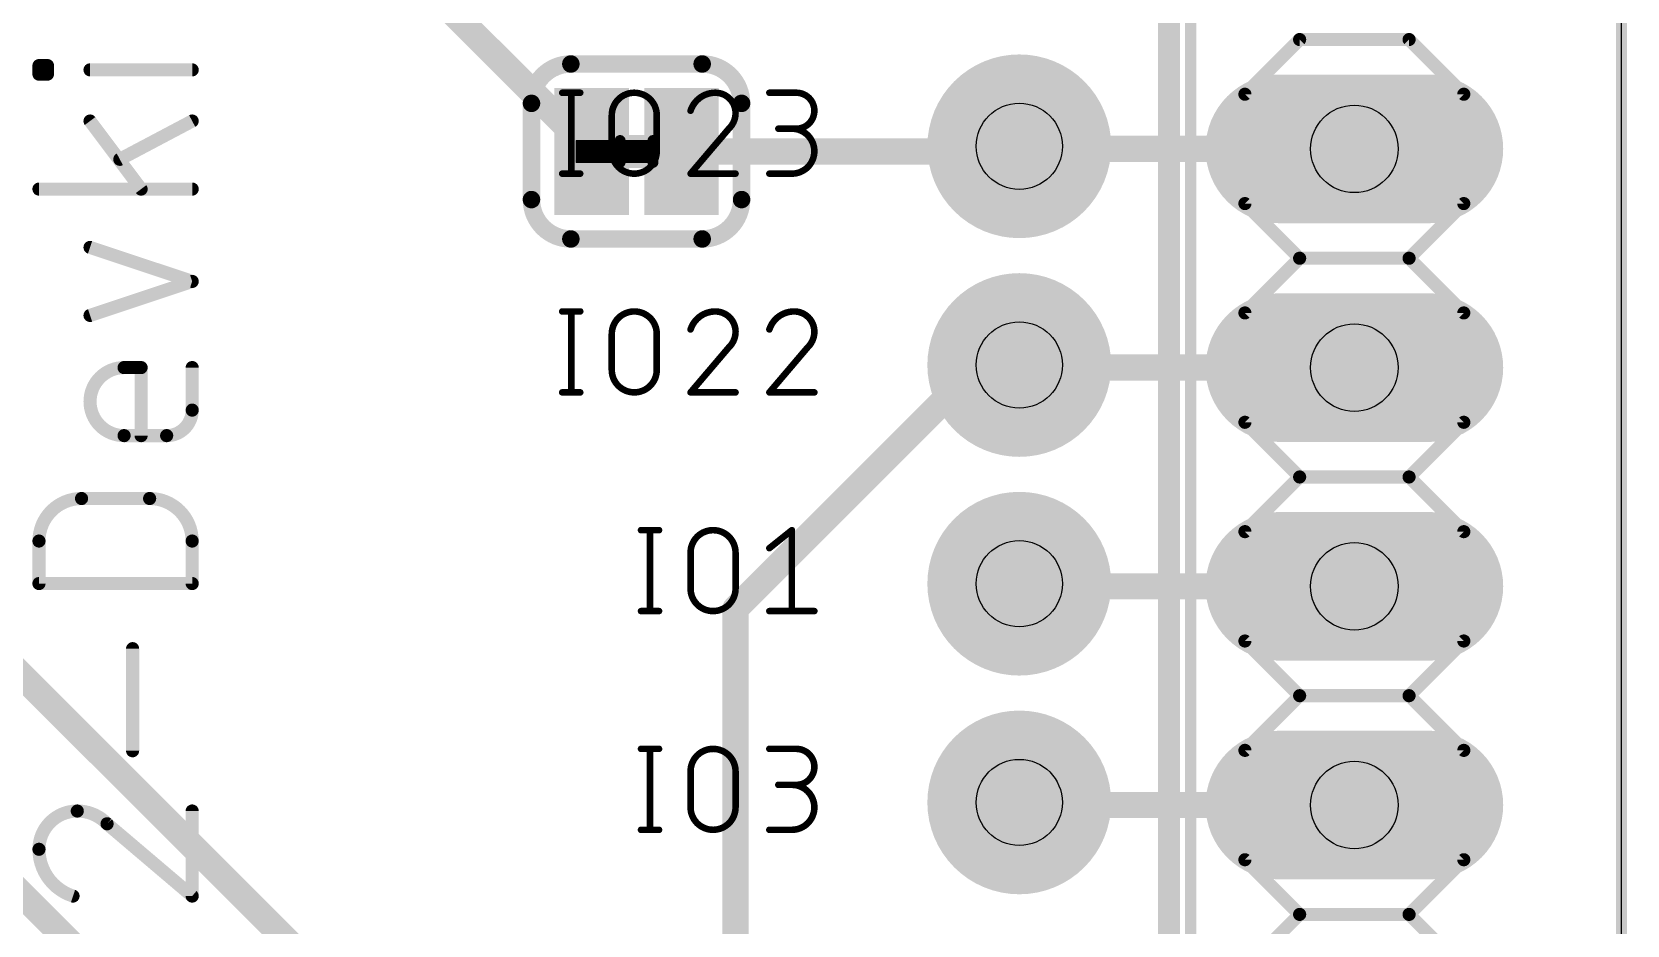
# Model space of a CAD drawing. Extents: x -13 to 157, y -166 to 8.
# Drawn here: x 113.55 to 132.06, y -23.43 to -13.06 of the extents above; entities that cross this region are included whole.
import ezdxf

# ---------------------------------------------------------------- set-up
doc = ezdxf.new("R2010")
doc.units = 0
for name, color, linetype in [('1', 12, 'CONTINUOUS'), ('16', 132, 'CONTINUOUS'), ('17', 110, 'CONTINUOUS'), ('20', 31, 'CONTINUOUS'), ('21', 253, 'CONTINUOUS'), ('22', 253, 'CONTINUOUS'), ('24', 53, 'CONTINUOUS'), ('29', 253, 'CONTINUOUS'), ('30', 253, 'CONTINUOUS'), ('44', 253, 'CONTINUOUS'), ('51', 253, 'CONTINUOUS')]:
    doc.layers.add(name, color=color, linetype=linetype)

# ---------------------------------------------------------------- blocks, each defined once
blk = doc.blocks.new('RECT')
blk.add_solid([(-0.5, -0.5), (0.5, -0.5), (-0.5, 0.5), (0.5, 0.5)])
blk = doc.blocks.new('LONGP100')
at = {"const_width": 1}
blk.add_lwpolyline([(-0.5, 0), (0.5, 0)], dxfattribs=at)
at = {"const_width": 0.5}
for points in [[(-0.5, 0.25, 1), (-0.5, -0.25)], [(0.5, -0.25, 1), (0.5, 0.25)]]:
    blk.add_lwpolyline(points, format="xyb", dxfattribs=at)
blk = doc.blocks.new('ROUNDP')
at = {"const_width": 0.5}
blk.add_lwpolyline([(0, -0.25, 1), (0, 0.25, 1), (0, -0.25)], format="xyb", dxfattribs=at)

msp = doc.modelspace()

# ---------------------------------------------------------------- linework, layer by layer
at = {"layer": '1', "const_width": 0.3048}
for points in [[(125.0222, -14.42), (125.0118, -14.3896)], [(128.9, -14.42), (125.0222, -14.42)], [(125.3456, -16.1326), (121.718, -19.7602)], [(125.0118, -16.9296), (125.3456, -16.1326)], [(125.0311, -16.96), (125.0118, -16.9296)], [(128.9, -16.96), (125.0311, -16.96)], [(125.0311, -19.5), (125.0118, -19.4696)], [(128.9, -19.5), (125.0311, -19.5)], [(121.718, -19.7602), (121.718, -61.182)], [(125.0311, -22.04), (125.0118, -22.0096)], [(128.9, -22.04), (125.0311, -22.04)]]:
    msp.add_lwpolyline(points, dxfattribs=at)
at = {"layer": '1', "const_width": 0.1524}
for points in [[(125.0839, -14.365, 1), (124.9397, -14.4143)], [(125.0222, -14.3438, 1), (125.0222, -14.4962)], [(124.9501, -14.4446, 1), (125.0943, -14.3954)], [(128.9, -14.4962, 1), (128.9, -14.3438)], [(125.4159, -16.1621, 1), (125.2753, -16.1032)], [(125.3995, -16.1865, 1), (125.2917, -16.0788)], [(125.0761, -16.8888, 1), (124.9475, -16.9705)], [(124.9415, -16.9002, 1), (125.0821, -16.9591)], [(125.0311, -16.8838, 1), (125.0311, -17.0362)], [(124.9667, -17.0008, 1), (125.0954, -16.9192)], [(128.9, -17.0362, 1), (128.9, -16.8838)], [(125.0761, -19.4288, 1), (124.9475, -19.5105)], [(125.0311, -19.4238, 1), (125.0311, -19.5762)], [(124.9667, -19.5408, 1), (125.0954, -19.4592)], [(128.9, -19.5762, 1), (128.9, -19.4238)], [(121.7942, -19.7602, 1), (121.6418, -19.7602)], [(121.6641, -19.7063, 1), (121.7719, -19.8141)], [(125.0761, -21.9688, 1), (124.9475, -22.0505)], [(125.0311, -21.9638, 1), (125.0311, -22.1162)], [(124.9667, -22.0808, 1), (125.0954, -21.9992)], [(128.9, -22.1162, 1), (128.9, -21.9638)]]:
    msp.add_lwpolyline(points, format="xyb", dxfattribs=at)
at = {"layer": '16'}
for points, const_width in [([(120.0493, -14.4498), (115.8081, -10.2086)], 0.3048), ([(120.0493, -27.1498), (103.7177, -10.8182)], 0.3048), ([(120.0493, -29.6898), (101.7873, -11.4278)], 0.3048), ([(125.0314, -14.4498), (125.0118, -14.3896)], 0.3048), ([(120.7542, -14.3228), (119.8715, -14.3228)], 0.0127), ([(119.8715, -14.3228), (119.8715, -14.5768)], 0.0127), ([(119.8715, -14.3256), (120.7542, -14.3256)], 0.0127), ([(119.8715, -14.3383), (120.7542, -14.3383)], 0.0127), ([(119.8715, -14.351), (120.7542, -14.351)], 0.0127), ([(119.8715, -14.3637), (120.7542, -14.3637)], 0.0127), ([(119.8715, -14.3764), (120.7542, -14.3764)], 0.0127), ([(119.8715, -14.3891), (120.7542, -14.3891)], 0.0127), ([(119.8715, -14.4018), (120.7542, -14.4018)], 0.0127), ([(119.8715, -14.4145), (120.7542, -14.4145)], 0.0127), ([(119.8715, -14.4272), (120.7542, -14.4272)], 0.0127), ([(119.8715, -14.4399), (120.7542, -14.4399)], 0.0127), ([(120.7542, -14.5768), (120.7542, -14.3228)], 0.0127), ([(121.0907, -14.4498), (125.0314, -14.4498)], 0.3048), ([(119.8715, -14.4526), (120.7542, -14.4526)], 0.0127), ([(119.8715, -14.4653), (120.7542, -14.4653)], 0.0127), ([(119.8715, -14.478), (120.7542, -14.478)], 0.0127), ([(119.8715, -14.4907), (120.7542, -14.4907)], 0.0127), ([(119.8715, -14.5034), (120.7542, -14.5034)], 0.0127), ([(119.8715, -14.5161), (120.7542, -14.5161)], 0.0127), ([(119.8715, -14.5288), (120.7542, -14.5288)], 0.0127), ([(119.8715, -14.5415), (120.7542, -14.5415)], 0.0127), ([(119.8715, -14.5542), (120.7542, -14.5542)], 0.0127), ([(119.8715, -14.5669), (120.7542, -14.5669)], 0.0127), ([(119.8715, -14.5768), (120.7542, -14.5768)], 0.0127)]:
    msp.add_lwpolyline(points, dxfattribs=dict(at, const_width=const_width))
for points, const_width in [([(125.0842, -14.366, 1), (124.9394, -14.4133)], 0.1524), ([(119.8715, -14.3196, 1), (119.8715, -14.326)], 0.0064), ([(119.8747, -14.3228, 1), (119.8683, -14.3228)], 0.0064), ([(119.8715, -14.3224, 1), (119.8715, -14.3288)], 0.0064), ([(119.8715, -14.3351, 1), (119.8715, -14.3415)], 0.0064), ([(119.8715, -14.3478, 1), (119.8715, -14.3542)], 0.0064), ([(119.8715, -14.3605, 1), (119.8715, -14.3669)], 0.0064), ([(119.8715, -14.3732, 1), (119.8715, -14.3796)], 0.0064), ([(119.8715, -14.3859, 1), (119.8715, -14.3923)], 0.0064), ([(119.8715, -14.3986, 1), (119.8715, -14.405)], 0.0064), ([(119.8715, -14.4113, 1), (119.8715, -14.4177)], 0.0064), ([(119.8715, -14.424, 1), (119.8715, -14.4304)], 0.0064), ([(119.8715, -14.4367, 1), (119.8715, -14.4431)], 0.0064), ([(119.9954, -14.5037, 1), (120.1032, -14.3959)], 0.1524), ([(120.7573, -14.3228, 1), (120.751, -14.3228)], 0.0064), ([(120.7542, -14.326, 1), (120.7542, -14.3196)], 0.0064), ([(120.7542, -14.3288, 1), (120.7542, -14.3224)], 0.0064), ([(120.7542, -14.3415, 1), (120.7542, -14.3351)], 0.0064), ([(120.7542, -14.3542, 1), (120.7542, -14.3478)], 0.0064), ([(120.7542, -14.3669, 1), (120.7542, -14.3605)], 0.0064), ([(120.7542, -14.3796, 1), (120.7542, -14.3732)], 0.0064), ([(120.7542, -14.3923, 1), (120.7542, -14.3859)], 0.0064), ([(120.7542, -14.405, 1), (120.7542, -14.3986)], 0.0064), ([(120.7542, -14.4177, 1), (120.7542, -14.4113)], 0.0064), ([(120.7542, -14.4304, 1), (120.7542, -14.424)], 0.0064), ([(120.7542, -14.4431, 1), (120.7542, -14.4367)], 0.0064), ([(121.0907, -14.3736, 1), (121.0907, -14.526)], 0.1524), ([(124.959, -14.4734, 1), (125.1039, -14.4262)], 0.1524), ([(125.0314, -14.526, 1), (125.0314, -14.3736)], 0.1524), ([(119.8715, -14.4494, 1), (119.8715, -14.4558)], 0.0064), ([(119.8715, -14.4621, 1), (119.8715, -14.4685)], 0.0064), ([(119.8715, -14.4748, 1), (119.8715, -14.4812)], 0.0064), ([(119.8715, -14.4875, 1), (119.8715, -14.4939)], 0.0064), ([(119.8715, -14.5002, 1), (119.8715, -14.5066)], 0.0064), ([(119.8715, -14.5129, 1), (119.8715, -14.5193)], 0.0064), ([(119.8715, -14.5256, 1), (119.8715, -14.532)], 0.0064), ([(119.8715, -14.5383, 1), (119.8715, -14.5447)], 0.0064), ([(119.8715, -14.551, 1), (119.8715, -14.5574)], 0.0064), ([(119.8715, -14.5637, 1), (119.8715, -14.5701)], 0.0064), ([(119.8715, -14.5736, 1), (119.8715, -14.58)], 0.0064), ([(119.8683, -14.5768, 1), (119.8747, -14.5768)], 0.0064), ([(120.751, -14.5768, 1), (120.7573, -14.5768)], 0.0064), ([(120.7542, -14.4558, 1), (120.7542, -14.4494)], 0.0064), ([(120.7542, -14.4685, 1), (120.7542, -14.4621)], 0.0064), ([(120.7542, -14.4812, 1), (120.7542, -14.4748)], 0.0064), ([(120.7542, -14.4939, 1), (120.7542, -14.4875)], 0.0064), ([(120.7542, -14.5066, 1), (120.7542, -14.5002)], 0.0064), ([(120.7542, -14.5193, 1), (120.7542, -14.5129)], 0.0064), ([(120.7542, -14.532, 1), (120.7542, -14.5256)], 0.0064), ([(120.7542, -14.5447, 1), (120.7542, -14.5383)], 0.0064), ([(120.7542, -14.5574, 1), (120.7542, -14.551)], 0.0064), ([(120.7542, -14.5701, 1), (120.7542, -14.5637)], 0.0064), ([(120.7542, -14.58, 1), (120.7542, -14.5736)], 0.0064)]:
    msp.add_lwpolyline(points, format="xyb", dxfattribs=dict(at, const_width=const_width))
at = {"layer": '20'}
msp.add_line((132, -132), (132, 0), dxfattribs=at)
at = {"layer": '21'}
for points, const_width in [([(126.748, -8.3438), (126.748, -60.3438)], 0.254), ([(127.63, -13.785), (128.265, -13.15)], 0.1524), ([(128.265, -13.15), (129.535, -13.15)], 0.1524), ([(129.535, -13.15), (130.17, -13.785)], 0.1524), ([(113.6358, -13.5516), (113.6358, -13.4528)], 0.1524), ([(113.6358, -13.4528), (113.7346, -13.4528)], 0.1524), ([(113.7346, -13.5516), (113.6358, -13.5516)], 0.1524), ([(113.7346, -13.4528), (113.7346, -13.5516)], 0.1524), ([(115.4138, -13.5022), (114.2285, -13.5022)], 0.1524), ([(119.7079, -13.7677), (119.9168, -13.7677)], 0.0762), ([(119.8123, -13.7677), (119.8123, -14.7075)], 0.0762), ([(122.1116, -13.7677), (122.4249, -13.7677)], 0.0762), ([(127.63, -15.055), (127.63, -13.785)], 0.1524), ([(130.17, -13.785), (130.17, -15.055)], 0.1524), ([(114.2285, -14.0963), (114.8211, -14.8866)], 0.1524), ([(115.4138, -14.0963), (114.5742, -14.5408)], 0.1524), ([(120.2828, -14.4465), (120.2828, -14.0288)], 0.0762), ([(120.8049, -14.0288), (120.8049, -14.4465)], 0.0762), ([(121.641, -14.1854), (121.1972, -14.7075)], 0.0762), ([(122.4249, -14.1854), (122.216, -14.1854)], 0.0762), ([(119.7079, -14.7075), (119.9168, -14.7075)], 0.0762), ([(121.1972, -14.7075), (121.7193, -14.7075)], 0.0762), ([(122.1116, -14.7075), (122.3726, -14.7075)], 0.0762), ([(115.4138, -14.8866), (113.6358, -14.8866)], 0.1524), ([(128.265, -15.69), (127.63, -15.055)], 0.1524), ([(130.17, -15.055), (129.535, -15.69)], 0.1524), ([(115.4138, -15.9589), (114.2285, -15.5638)], 0.1524), ([(127.63, -16.325), (128.265, -15.69)], 0.1524), ([(128.265, -15.69), (129.535, -15.69)], 0.1524), ([(129.535, -15.69), (130.17, -16.325)], 0.1524), ([(114.2285, -16.354), (115.4138, -15.9589)], 0.1524), ([(119.7079, -16.3077), (119.9168, -16.3077)], 0.0762), ([(119.8123, -16.3077), (119.8123, -17.2475)], 0.0762), ([(127.63, -17.595), (127.63, -16.325)], 0.1524), ([(130.17, -16.325), (130.17, -17.595)], 0.1524), ([(120.2828, -16.9865), (120.2828, -16.5688)], 0.0762), ([(120.8049, -16.5688), (120.8049, -16.9865)], 0.0762), ([(121.641, -16.7254), (121.1972, -17.2475)], 0.0762), ([(122.5554, -16.7254), (122.1116, -17.2475)], 0.0762), ([(114.6236, -16.9597), (114.8211, -16.9597)], 0.1524), ([(114.8211, -16.9597), (114.8211, -17.7499)], 0.1524), ([(115.4138, -16.9597), (115.4138, -17.4536)], 0.1524), ([(119.7079, -17.2475), (119.9168, -17.2475)], 0.0762), ([(121.1972, -17.2475), (121.7193, -17.2475)], 0.0762), ([(122.1116, -17.2475), (122.6337, -17.2475)], 0.0762), ([(128.265, -18.23), (127.63, -17.595)], 0.1524), ([(130.17, -17.595), (129.535, -18.23)], 0.1524), ([(115.1175, -17.7499), (114.6236, -17.7499)], 0.1524), ([(127.63, -18.865), (128.265, -18.23)], 0.1524), ([(128.265, -18.23), (129.535, -18.23)], 0.1524), ([(129.535, -18.23), (130.17, -18.865)], 0.1524), ([(114.1297, -18.4801), (114.9199, -18.4801)], 0.1524), ([(120.6223, -18.8477), (120.8312, -18.8477)], 0.0762), ([(120.7267, -18.8477), (120.7267, -19.7875)], 0.0762), ([(122.1116, -19.0566), (122.3726, -18.8477)], 0.0762), ([(122.3726, -18.8477), (122.3726, -19.7875)], 0.0762), ([(127.63, -20.135), (127.63, -18.865)], 0.1524), ([(130.17, -18.865), (130.17, -20.135)], 0.1524), ([(113.6358, -19.4679), (113.6358, -18.974)], 0.1524), ([(115.4138, -18.974), (115.4138, -19.4679)], 0.1524), ([(121.1972, -19.5265), (121.1972, -19.1088)], 0.0762), ([(121.7193, -19.1088), (121.7193, -19.5265)], 0.0762), ([(115.4138, -19.4679), (113.6358, -19.4679)], 0.1524), ([(120.6223, -19.7875), (120.8312, -19.7875)], 0.0762), ([(122.1116, -19.7875), (122.6337, -19.7875)], 0.0762), ([(114.7224, -21.4092), (114.7224, -20.2239)], 0.1524), ([(127.63, -20.135), (128.265, -20.77)], 0.1524), ([(129.535, -20.77), (130.17, -20.135)], 0.1524), ([(127.63, -21.405), (128.265, -20.77)], 0.1524), ([(128.265, -20.77), (129.535, -20.77)], 0.1524), ([(129.535, -20.77), (130.17, -21.405)], 0.1524), ([(120.6223, -21.3877), (120.8312, -21.3877)], 0.0762), ([(120.7267, -21.3877), (120.7267, -22.3275)], 0.0762), ([(122.1116, -21.3877), (122.4249, -21.3877)], 0.0762), ([(127.63, -22.675), (127.63, -21.405)], 0.1524), ([(130.17, -21.405), (130.17, -22.675)], 0.1524), ([(121.1972, -22.0665), (121.1972, -21.6488)], 0.0762), ([(121.7193, -21.6488), (121.7193, -22.0665)], 0.0762), ([(122.4249, -21.8054), (122.216, -21.8054)], 0.0762), ([(114.426, -22.2575), (115.4138, -23.0971)], 0.1524), ([(115.4138, -23.0971), (115.4138, -22.1094)], 0.1524), ([(120.6223, -22.3275), (120.8312, -22.3275)], 0.0762), ([(122.1116, -22.3275), (122.3726, -22.3275)], 0.0762), ([(128.265, -23.31), (127.63, -22.675)], 0.1524), ([(130.17, -22.675), (129.535, -23.31)], 0.1524), ([(127.63, -23.945), (128.265, -23.31)], 0.1524), ([(128.265, -23.31), (129.535, -23.31)], 0.1524), ([(129.535, -23.31), (130.17, -23.945)], 0.1524)]:
    msp.add_lwpolyline(points, dxfattribs=dict(at, const_width=const_width))
for points, const_width in [([(128.265, -13.1119, 1), (128.265, -13.1881)], 0.0762), ([(128.2919, -13.1769, 1), (128.2381, -13.1231)], 0.0762), ([(129.5619, -13.1231, 1), (129.5081, -13.1769)], 0.0762), ([(129.535, -13.1881, 1), (129.535, -13.1119)], 0.0762), ([(113.6739, -13.4528, 1), (113.5977, -13.4528)], 0.0762), ([(113.6358, -13.4147, 1), (113.6358, -13.4909)], 0.0762), ([(113.6358, -13.5135, 1), (113.6358, -13.5897)], 0.0762), ([(113.7727, -13.4528, 1), (113.6965, -13.4528)], 0.0762), ([(113.7346, -13.4909, 1), (113.7346, -13.4147)], 0.0762), ([(113.7346, -13.5897, 1), (113.7346, -13.5135)], 0.0762), ([(114.2285, -13.4641, 1), (114.2285, -13.5403)], 0.0762), ([(115.4138, -13.5403, 1), (115.4138, -13.4641)], 0.0762), ([(113.5977, -13.5516, 1), (113.6739, -13.5516)], 0.0762), ([(113.6965, -13.5516, 1), (113.7727, -13.5516)], 0.0762), ([(119.7079, -13.7487, 1), (119.7079, -13.7868)], 0.0381), ([(119.8314, -13.7677, 1), (119.7933, -13.7677)], 0.0381), ([(119.9168, -13.7868, 1), (119.9168, -13.7487)], 0.0381), ([(120.8049, -14.0288, 1), (120.2828, -14.0288)], 0.0762), ([(121.4844, -13.7677, 0.3252), (121.1972, -13.9766)], 0.0762), ([(121.7193, -14.0027, 0.4142), (121.4844, -13.7677)], 0.0762), ([(121.4844, -13.7487, 1), (121.4844, -13.7868)], 0.0381), ([(121.4844, -13.7868, 1), (121.4844, -13.7487)], 0.0381), ([(122.1116, -13.7487, 1), (122.1116, -13.7868)], 0.0381), ([(122.4249, -14.1854, 1), (122.4249, -13.7677)], 0.0762), ([(122.4249, -13.7487, 1), (122.4249, -13.7868)], 0.0381), ([(122.4249, -13.7868, 1), (122.4249, -13.7487)], 0.0381), ([(127.6681, -13.785, 1), (127.5919, -13.785)], 0.0762), ([(127.6031, -13.7581, 1), (127.6569, -13.8119)], 0.0762), ([(130.2081, -13.785, 1), (130.1319, -13.785)], 0.0762), ([(130.1431, -13.8119, 1), (130.1969, -13.7581)], 0.0762), ([(114.2589, -14.0735, 1), (114.198, -14.1192)], 0.0762), ([(115.4316, -14.13, 1), (115.396, -14.0627)], 0.0762), ([(120.3018, -14.0288, 1), (120.2637, -14.0288)], 0.0381), ([(120.2637, -14.0288, 1), (120.3018, -14.0288)], 0.0381), ([(120.824, -14.0288, 1), (120.7859, -14.0288)], 0.0381), ([(120.7859, -14.0288, 1), (120.824, -14.0288)], 0.0381), ([(121.1791, -13.9707, 1), (121.2153, -13.9825)], 0.0381), ([(121.641, -14.1854, 0.2053), (121.7193, -14.0027)], 0.0762), ([(121.7384, -14.0027, 1), (121.7003, -14.0027)], 0.0381), ([(121.7003, -14.0027, 1), (121.7384, -14.0027)], 0.0381), ([(121.6278, -14.1716, 1), (121.6541, -14.1992)], 0.0381), ([(121.6555, -14.1978, 1), (121.6265, -14.1731)], 0.0381), ([(122.216, -14.1664, 1), (122.216, -14.2045)], 0.0381), ([(122.3726, -14.7075, 1), (122.3726, -14.1854)], 0.0762), ([(122.3726, -14.1664, 1), (122.3726, -14.2045)], 0.0381), ([(122.4249, -14.1664, 1), (122.4249, -14.2045)], 0.0381), ([(122.4249, -14.2045, 1), (122.4249, -14.1664)], 0.0381), ([(120.2828, -14.4465, 1), (120.8049, -14.4465)], 0.0762), ([(120.3018, -14.4465, 1), (120.2637, -14.4465)], 0.0381), ([(120.2637, -14.4465, 1), (120.3018, -14.4465)], 0.0381), ([(120.824, -14.4465, 1), (120.7859, -14.4465)], 0.0381), ([(120.7859, -14.4465, 1), (120.824, -14.4465)], 0.0381), ([(114.5564, -14.5072, 1), (114.592, -14.5745)], 0.0762), ([(119.7079, -14.6885, 1), (119.7079, -14.7266)], 0.0381), ([(119.7933, -14.7075, 1), (119.8314, -14.7075)], 0.0381), ([(119.9168, -14.7266, 1), (119.9168, -14.6885)], 0.0381), ([(121.1972, -14.6885, 1), (121.1972, -14.7266)], 0.0381), ([(121.1827, -14.6952, 1), (121.2117, -14.7199)], 0.0381), ([(121.7193, -14.7266, 1), (121.7193, -14.6885)], 0.0381), ([(122.1116, -14.6885, 1), (122.1116, -14.7266)], 0.0381), ([(122.3726, -14.6885, 1), (122.3726, -14.7266)], 0.0381), ([(122.3726, -14.7266, 1), (122.3726, -14.6885)], 0.0381), ([(113.6358, -14.8485, 1), (113.6358, -14.9247)], 0.0762), ([(114.7907, -14.9094, 1), (114.8516, -14.8637)], 0.0762), ([(115.4138, -14.9247, 1), (115.4138, -14.8485)], 0.0762), ([(127.6569, -15.0281, 1), (127.6031, -15.0819)], 0.0762), ([(130.1969, -15.0819, 1), (130.1431, -15.0281)], 0.0762), ([(127.5919, -15.055, 1), (127.6681, -15.055)], 0.0762), ([(130.1319, -15.055, 1), (130.2081, -15.055)], 0.0762), ([(114.2405, -15.5277, 1), (114.2164, -15.5999)], 0.0762), ([(128.265, -15.6519, 1), (128.265, -15.7281)], 0.0762), ([(128.2919, -15.7169, 1), (128.2381, -15.6631)], 0.0762), ([(128.2381, -15.7169, 1), (128.2919, -15.6631)], 0.0762), ([(129.5619, -15.6631, 1), (129.5081, -15.7169)], 0.0762), ([(129.5081, -15.6631, 1), (129.5619, -15.7169)], 0.0762), ([(129.535, -15.7281, 1), (129.535, -15.6519)], 0.0762), ([(115.4258, -15.9951, 1), (115.4018, -15.9228)], 0.0762), ([(115.4018, -15.9951, 1), (115.4258, -15.9228)], 0.0762), ([(114.2164, -16.3179, 1), (114.2405, -16.3902)], 0.0762), ([(119.7079, -16.2887, 1), (119.7079, -16.3268)], 0.0381), ([(119.8314, -16.3077, 1), (119.7933, -16.3077)], 0.0381), ([(119.9168, -16.3268, 1), (119.9168, -16.2887)], 0.0381), ([(120.8049, -16.5688, 1), (120.2828, -16.5688)], 0.0762), ([(121.4844, -16.3077, 0.3252), (121.1972, -16.5166)], 0.0762), ([(121.7193, -16.5427, 0.4142), (121.4844, -16.3077)], 0.0762), ([(121.4844, -16.2887, 1), (121.4844, -16.3268)], 0.0381), ([(121.4844, -16.3268, 1), (121.4844, -16.2887)], 0.0381), ([(122.3988, -16.3077, 0.3252), (122.1116, -16.5166)], 0.0762), ([(122.6337, -16.5427, 0.4142), (122.3988, -16.3077)], 0.0762), ([(122.3988, -16.2887, 1), (122.3988, -16.3268)], 0.0381), ([(122.3988, -16.3268, 1), (122.3987, -16.2887)], 0.0381), ([(127.6681, -16.325, 1), (127.5919, -16.325)], 0.0762), ([(127.6031, -16.2981, 1), (127.6569, -16.3519)], 0.0762), ([(130.2081, -16.325, 1), (130.1319, -16.325)], 0.0762), ([(130.1431, -16.3519, 1), (130.1969, -16.2981)], 0.0762), ([(120.3018, -16.5688, 1), (120.2637, -16.5688)], 0.0381), ([(120.2637, -16.5688, 1), (120.3018, -16.5688)], 0.0381), ([(120.824, -16.5688, 1), (120.7859, -16.5688)], 0.0381), ([(120.7859, -16.5688, 1), (120.824, -16.5688)], 0.0381), ([(121.1791, -16.5107, 1), (121.2153, -16.5225)], 0.0381), ([(121.641, -16.7254, 0.2053), (121.7193, -16.5427)], 0.0762), ([(121.7384, -16.5427, 1), (121.7003, -16.5427)], 0.0381), ([(121.7003, -16.5427, 1), (121.7384, -16.5427)], 0.0381), ([(122.0935, -16.5107, 1), (122.1297, -16.5225)], 0.0381), ([(122.5554, -16.7254, 0.2053), (122.6337, -16.5427)], 0.0762), ([(122.6527, -16.5427, 1), (122.6147, -16.5427)], 0.0381), ([(122.6147, -16.5427, 1), (122.6527, -16.5427)], 0.0381), ([(121.6278, -16.7116, 1), (121.6541, -16.7392)], 0.0381), ([(121.6555, -16.7378, 1), (121.6265, -16.7131)], 0.0381), ([(122.5422, -16.7116, 1), (122.5685, -16.7392)], 0.0381), ([(122.5699, -16.7378, 1), (122.5409, -16.7131)], 0.0381), ([(114.6236, -16.9597, 1), (114.6236, -17.7499)], 0.1524), ([(114.6236, -16.9216, 1), (114.6236, -16.9978)], 0.0762), ([(114.6236, -16.9978, 1), (114.6236, -16.9216)], 0.0762), ([(114.8592, -16.9597, 1), (114.783, -16.9597)], 0.0762), ([(114.8211, -16.9978, 1), (114.8211, -16.9216)], 0.0762), ([(115.4519, -16.9597, 1), (115.3757, -16.9597)], 0.0762), ([(120.2828, -16.9865, 1), (120.8049, -16.9865)], 0.0762), ([(120.3018, -16.9865, 1), (120.2637, -16.9865)], 0.0381), ([(120.2637, -16.9865, 1), (120.3018, -16.9865)], 0.0381), ([(120.824, -16.9865, 1), (120.7859, -16.9865)], 0.0381), ([(120.7859, -16.9865, 1), (120.824, -16.9865)], 0.0381), ([(119.7079, -17.2285, 1), (119.7079, -17.2666)], 0.0381), ([(119.9168, -17.2666, 1), (119.9168, -17.2285)], 0.0381), ([(121.1972, -17.2285, 1), (121.1972, -17.2666)], 0.0381), ([(121.7193, -17.2666, 1), (121.7193, -17.2285)], 0.0381), ([(122.1116, -17.2285, 1), (122.1116, -17.2666)], 0.0381), ([(122.6337, -17.2666, 1), (122.6337, -17.2285)], 0.0381), ([(115.1175, -17.7499, 0.4142), (115.4138, -17.4536)], 0.1524), ([(115.4519, -17.4536, 1), (115.3757, -17.4536)], 0.0762), ([(119.7933, -17.2475, 1), (119.8314, -17.2475)], 0.0381), ([(121.1827, -17.2352, 1), (121.2117, -17.2599)], 0.0381), ([(122.0971, -17.2352, 1), (122.1261, -17.2599)], 0.0381), ([(115.3757, -17.4536, 1), (115.4519, -17.4536)], 0.0762), ([(127.5919, -17.595, 1), (127.6681, -17.595)], 0.0762), ([(127.6569, -17.5681, 1), (127.6031, -17.6219)], 0.0762), ([(130.1319, -17.595, 1), (130.2081, -17.595)], 0.0762), ([(130.1969, -17.6219, 1), (130.1431, -17.5681)], 0.0762), ([(114.6236, -17.7118, 1), (114.6236, -17.788)], 0.0762), ([(114.6236, -17.788, 1), (114.6236, -17.7118)], 0.0762), ([(114.783, -17.7499, 1), (114.8592, -17.7499)], 0.0762), ([(115.1175, -17.7118, 1), (115.1175, -17.788)], 0.0762), ([(115.1175, -17.788, 1), (115.1175, -17.7118)], 0.0762), ([(128.265, -18.1919, 1), (128.265, -18.2681)], 0.0762), ([(128.2919, -18.2569, 1), (128.2381, -18.2031)], 0.0762), ([(128.2381, -18.2569, 1), (128.2919, -18.2031)], 0.0762), ([(129.5619, -18.2031, 1), (129.5081, -18.2569)], 0.0762), ([(129.5081, -18.2031, 1), (129.5619, -18.2569)], 0.0762), ([(129.535, -18.2681, 1), (129.535, -18.1919)], 0.0762), ([(114.1297, -18.4801, 0.4142), (113.6358, -18.974)], 0.1524), ([(114.1297, -18.442, 1), (114.1297, -18.5182)], 0.0762), ([(114.1297, -18.5182, 1), (114.1297, -18.442)], 0.0762), ([(115.4138, -18.974, 0.4142), (114.9199, -18.4801)], 0.1524), ([(114.9199, -18.442, 1), (114.9199, -18.5182)], 0.0762), ([(114.9199, -18.5182, 1), (114.9199, -18.442)], 0.0762), ([(120.6223, -18.8287, 1), (120.6223, -18.8668)], 0.0381), ([(120.7458, -18.8477, 1), (120.7077, -18.8477)], 0.0381), ([(120.8312, -18.8668, 1), (120.8312, -18.8287)], 0.0381), ([(121.7193, -19.1088, 1), (121.1972, -19.1088)], 0.0762), ([(122.3917, -18.8477, 1), (122.3536, -18.8477)], 0.0381), ([(122.3845, -18.8626, 1), (122.3607, -18.8329)], 0.0381), ([(127.6681, -18.865, 1), (127.5919, -18.865)], 0.0762), ([(127.6031, -18.8381, 1), (127.6569, -18.8919)], 0.0762), ([(130.2081, -18.865, 1), (130.1319, -18.865)], 0.0762), ([(130.1431, -18.8919, 1), (130.1969, -18.8381)], 0.0762), ([(113.6739, -18.974, 1), (113.5977, -18.974)], 0.0762), ([(113.5977, -18.974, 1), (113.6739, -18.974)], 0.0762), ([(115.4519, -18.974, 1), (115.3757, -18.974)], 0.0762), ([(115.3757, -18.974, 1), (115.4519, -18.974)], 0.0762), ([(122.0997, -19.0417, 1), (122.1235, -19.0715)], 0.0381), ([(121.2162, -19.1088, 1), (121.1781, -19.1088)], 0.0381), ([(121.1781, -19.1088, 1), (121.2162, -19.1088)], 0.0381), ([(121.7384, -19.1088, 1), (121.7003, -19.1088)], 0.0381), ([(121.7003, -19.1088, 1), (121.7383, -19.1088)], 0.0381), ([(113.6358, -19.4298, 1), (113.6358, -19.506)], 0.0762), ([(113.5977, -19.4679, 1), (113.6739, -19.4679)], 0.0762), ([(115.3757, -19.4679, 1), (115.4519, -19.4679)], 0.0762), ([(115.4138, -19.506, 1), (115.4138, -19.4298)], 0.0762), ([(121.1972, -19.5265, 1), (121.7193, -19.5265)], 0.0762), ([(121.2162, -19.5265, 1), (121.1781, -19.5265)], 0.0381), ([(121.1781, -19.5265, 1), (121.2162, -19.5265)], 0.0381), ([(121.7384, -19.5265, 1), (121.7003, -19.5265)], 0.0381), ([(121.7003, -19.5265, 1), (121.7384, -19.5265)], 0.0381), ([(120.6223, -19.7685, 1), (120.6223, -19.8066)], 0.0381), ([(120.7077, -19.7875, 1), (120.7458, -19.7875)], 0.0381), ([(120.8312, -19.8066, 1), (120.8312, -19.7685)], 0.0381), ([(122.1116, -19.7685, 1), (122.1116, -19.8066)], 0.0381), ([(122.3536, -19.7875, 1), (122.3917, -19.7875)], 0.0381), ([(122.6337, -19.8066, 1), (122.6337, -19.7685)], 0.0381), ([(114.7605, -20.2239, 1), (114.6843, -20.2239)], 0.0762), ([(127.5919, -20.135, 1), (127.6681, -20.135)], 0.0762), ([(127.6569, -20.1081, 1), (127.6031, -20.1619)], 0.0762), ([(130.1319, -20.135, 1), (130.2081, -20.135)], 0.0762), ([(130.1969, -20.1619, 1), (130.1431, -20.1081)], 0.0762), ([(128.265, -20.7319, 1), (128.265, -20.8081)], 0.0762), ([(128.2919, -20.7969, 1), (128.2381, -20.7431)], 0.0762), ([(128.2381, -20.7969, 1), (128.2919, -20.7431)], 0.0762), ([(129.5619, -20.7431, 1), (129.5081, -20.7969)], 0.0762), ([(129.5081, -20.7431, 1), (129.5619, -20.7969)], 0.0762), ([(129.535, -20.8081, 1), (129.535, -20.7319)], 0.0762), ([(114.6843, -21.4092, 1), (114.7605, -21.4092)], 0.0762), ([(120.6223, -21.3687, 1), (120.6223, -21.4068)], 0.0381), ([(120.7458, -21.3877, 1), (120.7077, -21.3877)], 0.0381), ([(120.8312, -21.4068, 1), (120.8312, -21.3687)], 0.0381), ([(121.7193, -21.6488, 1), (121.1972, -21.6488)], 0.0762), ([(122.1116, -21.3687, 1), (122.1116, -21.4068)], 0.0381), ([(122.4249, -21.8054, 1), (122.4249, -21.3877)], 0.0762), ([(122.4249, -21.3687, 1), (122.4249, -21.4068)], 0.0381), ([(122.4249, -21.4068, 1), (122.4249, -21.3687)], 0.0381), ([(127.6681, -21.405, 1), (127.5919, -21.405)], 0.0762), ([(127.6031, -21.3781, 1), (127.6569, -21.4319)], 0.0762), ([(130.2081, -21.405, 1), (130.1319, -21.405)], 0.0762), ([(130.1431, -21.4319, 1), (130.1969, -21.3781)], 0.0762), ([(121.2162, -21.6488, 1), (121.1781, -21.6488)], 0.0381), ([(121.1781, -21.6488, 1), (121.2162, -21.6488)], 0.0381), ([(121.7384, -21.6488, 1), (121.7003, -21.6488)], 0.0381), ([(121.7003, -21.6488, 1), (121.7383, -21.6488)], 0.0381), ([(122.216, -21.7864, 1), (122.216, -21.8245)], 0.0381), ([(122.3726, -22.3275, 1), (122.3726, -21.8054)], 0.0762), ([(122.3726, -21.7864, 1), (122.3726, -21.8245)], 0.0381), ([(122.4249, -21.7864, 1), (122.4249, -21.8245)], 0.0381), ([(122.4249, -21.8245, 1), (122.4249, -21.7864)], 0.0381), ([(114.0803, -22.1094, 0.4142), (113.6358, -22.5539)], 0.1524), ([(114.426, -22.2575, 0.2053), (114.0803, -22.1094)], 0.1524), ([(114.0803, -22.0713, 1), (114.0803, -22.1475)], 0.0762), ([(114.0803, -22.1475, 1), (114.0803, -22.0713)], 0.0762), ([(114.4507, -22.2285, 1), (114.4013, -22.2866)], 0.0762), ([(114.3984, -22.2838, 1), (114.4536, -22.2313)], 0.0762), ([(115.4519, -22.1094, 1), (115.3757, -22.1094)], 0.0762), ([(121.1972, -22.0665, 1), (121.7193, -22.0665)], 0.0762), ([(121.2162, -22.0665, 1), (121.1781, -22.0665)], 0.0381), ([(121.1781, -22.0665, 1), (121.2162, -22.0665)], 0.0381), ([(121.7384, -22.0665, 1), (121.7003, -22.0665)], 0.0381), ([(121.7003, -22.0665, 1), (121.7384, -22.0665)], 0.0381), ([(120.6223, -22.3085, 1), (120.6223, -22.3466)], 0.0381), ([(120.7077, -22.3275, 1), (120.7458, -22.3275)], 0.0381), ([(120.8312, -22.3466, 1), (120.8312, -22.3085)], 0.0381), ([(122.1116, -22.3085, 1), (122.1116, -22.3466)], 0.0381), ([(122.3726, -22.3085, 1), (122.3726, -22.3466)], 0.0381), ([(122.3726, -22.3466, 1), (122.3726, -22.3085)], 0.0381), ([(113.6358, -22.5539, 0.3252), (114.0309, -23.0971)], 0.1524), ([(113.6739, -22.5539, 1), (113.5977, -22.5539)], 0.0762), ([(113.5977, -22.5539, 1), (113.6739, -22.5539)], 0.0762), ([(127.5919, -22.675, 1), (127.6681, -22.675)], 0.0762), ([(127.6569, -22.6481, 1), (127.6031, -22.7019)], 0.0762), ([(130.1319, -22.675, 1), (130.2081, -22.675)], 0.0762), ([(130.1969, -22.7019, 1), (130.1431, -22.6481)], 0.0762), ([(114.0192, -23.1334, 1), (114.0427, -23.0609)], 0.0762), ([(115.3757, -23.0971, 1), (115.4519, -23.0971)], 0.0762), ([(115.3891, -23.1262, 1), (115.4385, -23.0681)], 0.0762), ([(128.265, -23.2719, 1), (128.265, -23.3481)], 0.0762), ([(128.2919, -23.3369, 1), (128.2381, -23.2831)], 0.0762), ([(128.2381, -23.3369, 1), (128.2919, -23.2831)], 0.0762), ([(129.5619, -23.2831, 1), (129.5081, -23.3369)], 0.0762), ([(129.5081, -23.2831, 1), (129.5619, -23.3369)], 0.0762), ([(129.535, -23.3481, 1), (129.535, -23.2719)], 0.0762)]:
    msp.add_lwpolyline(points, format="xyb", dxfattribs=dict(at, const_width=const_width))
at = {"layer": '22'}
for points, const_width in [([(119.808, -13.4338, 0.4142), (119.3508, -13.891)], 0.2032), ([(119.808, -13.383, 1), (119.808, -13.4846)], 0.1016), ([(119.808, -13.4846, 1), (119.808, -13.383)], 0.1016), ([(121.7892, -13.891, 0.4142), (121.332, -13.4338)], 0.2032), ([(121.332, -13.383, 1), (121.332, -13.4846)], 0.1016), ([(121.332, -13.4846, 1), (121.332, -13.383)], 0.1016), ([(119.4016, -13.891, 1), (119.3, -13.891)], 0.1016), ([(119.3, -13.891, 1), (119.4016, -13.891)], 0.1016), ([(121.84, -13.891, 1), (121.7384, -13.891)], 0.1016), ([(121.7384, -13.891, 1), (121.84, -13.891)], 0.1016), ([(119.3508, -15.0086, 0.4142), (119.808, -15.4658)], 0.2032), ([(119.4016, -15.0086, 1), (119.3, -15.0086)], 0.1016), ([(119.3, -15.0086, 1), (119.4016, -15.0086)], 0.1016), ([(121.332, -15.4658, 0.4142), (121.7892, -15.0086)], 0.2032), ([(121.84, -15.0086, 1), (121.7384, -15.0086)], 0.1016), ([(121.7384, -15.0086, 1), (121.84, -15.0086)], 0.1016), ([(119.808, -15.415, 1), (119.808, -15.5166)], 0.1016), ([(119.808, -15.5166, 1), (119.808, -15.415)], 0.1016), ([(121.332, -15.415, 1), (121.332, -15.5166)], 0.1016), ([(121.332, -15.5166, 1), (121.332, -15.415)], 0.1016)]:
    msp.add_lwpolyline(points, format="xyb", dxfattribs=dict(at, const_width=const_width))
at = {"layer": '22', "const_width": 0.2032}
for points in [[(121.332, -13.4338), (119.808, -13.4338)], [(119.3508, -13.891), (119.3508, -15.0086)], [(121.7892, -13.891), (121.7892, -15.0086)], [(119.808, -15.4658), (121.332, -15.4658)]]:
    msp.add_lwpolyline(points, dxfattribs=at)
at = {"layer": '24'}
msp.add_point((120.57, -14.4498), dxfattribs=at)
at = {"layer": '30', "const_width": 0.127}
for points in [[(120.7605, -14.3228), (120.3795, -14.3228)], [(120.3795, -14.3228), (120.3795, -14.5768)], [(120.3795, -14.351), (120.7605, -14.351)], [(120.3795, -14.478), (120.7605, -14.478)], [(120.7605, -14.5768), (120.7605, -14.3228)], [(120.3795, -14.5768), (120.7605, -14.5768)]]:
    msp.add_lwpolyline(points, dxfattribs=at)
at = {"layer": '30', "const_width": 0.0635}
for points in [[(120.3795, -14.2911, 1), (120.3795, -14.3546)], [(120.3795, -14.3193, 1), (120.3795, -14.3828)], [(120.3795, -14.4463, 1), (120.3795, -14.5098)], [(120.4113, -14.3228, 1), (120.3478, -14.3228)], [(120.7923, -14.3228, 1), (120.7288, -14.3228)], [(120.7605, -14.3546, 1), (120.7605, -14.2911)], [(120.7605, -14.3828, 1), (120.7605, -14.3193)], [(120.7605, -14.5098, 1), (120.7605, -14.4463)], [(120.3795, -14.545, 1), (120.3795, -14.6086)], [(120.3478, -14.5768, 1), (120.4113, -14.5768)], [(120.7288, -14.5768, 1), (120.7923, -14.5768)], [(120.7605, -14.6086, 1), (120.7605, -14.545)]]:
    msp.add_lwpolyline(points, format="xyb", dxfattribs=at)
at = {"layer": '44'}
for centre, radius in [((125.0118, -14.3896), 0.5), ((128.9, -14.42), 0.508), ((125.0118, -16.9296), 0.5), ((128.9, -16.96), 0.508), ((125.0118, -19.4696), 0.5), ((128.9, -19.5), 0.508), ((125.0118, -22.0096), 0.5), ((128.9, -22.04), 0.508)]:
    msp.add_circle(centre, radius, dxfattribs=at)
at = {"layer": '51', "const_width": 0.13}
for points in [[(127, 0), (127, -151.81)], [(132, 0), (132, -151.81)]]:
    msp.add_lwpolyline(points, dxfattribs=at)

# ---------------------------------------------------------------- block references
at = {"layer": '16', "xscale": 0.6604, "yscale": 1.27}
for p in [(120.0493, -14.4498), (121.0907, -14.4498)]:
    msp.add_blockref('RECT', p, dxfattribs=at)
at = {"layer": '17'}
for name, p, xscale, yscale, rotation in [('ROUNDP', (125.0118, -14.3896), 1.9304, 1.9304, 90), ('ROUNDP', (125.0118, -14.3896), 1.9304, 1.9304, 90), ('LONGP100', (128.9, -14.42), 1.524, 1.524, 180), ('LONGP100', (128.9, -14.42), 1.524, 1.524, 180), ('ROUNDP', (125.0118, -16.9296), 1.9304, 1.9304, 90), ('ROUNDP', (125.0118, -16.9296), 1.9304, 1.9304, 90), ('LONGP100', (128.9, -16.96), 1.524, 1.524, 180), ('LONGP100', (128.9, -16.96), 1.524, 1.524, 180), ('ROUNDP', (125.0118, -19.4696), 1.9304, 1.9304, 90), ('ROUNDP', (125.0118, -19.4696), 1.9304, 1.9304, 90), ('LONGP100', (128.9, -19.5), 1.524, 1.524, 180), ('LONGP100', (128.9, -19.5), 1.524, 1.524, 180), ('ROUNDP', (125.0118, -22.0096), 1.9304, 1.9304, 90), ('ROUNDP', (125.0118, -22.0096), 1.9304, 1.9304, 90), ('LONGP100', (128.9, -22.04), 1.524, 1.524, 180), ('LONGP100', (128.9, -22.04), 1.524, 1.524, 180)]:
    msp.add_blockref(name, p, dxfattribs=dict(at, xscale=xscale, yscale=yscale, rotation=rotation))
at = {"layer": '29'}
for name, p, xscale, yscale, rotation in [('ROUNDP', (125.0118, -14.3896), 2.1336, 2.1336, 90), ('LONGP100', (128.9, -14.42), 1.7272, 1.7272, 180), ('ROUNDP', (125.0118, -16.9296), 2.1336, 2.1336, 90), ('LONGP100', (128.9, -16.96), 1.7272, 1.7272, 180), ('ROUNDP', (125.0118, -19.4696), 2.1336, 2.1336, 90), ('LONGP100', (128.9, -19.5), 1.7272, 1.7272, 180), ('ROUNDP', (125.0118, -22.0096), 2.1336, 2.1336, 90), ('LONGP100', (128.9, -22.04), 1.7272, 1.7272, 180)]:
    msp.add_blockref(name, p, dxfattribs=dict(at, xscale=xscale, yscale=yscale, rotation=rotation))
at = {"layer": '30'}
for name, p, xscale, yscale, rotation in [('ROUNDP', (125.0118, -14.3896), 2.1336, 2.1336, 90), ('LONGP100', (128.9, -14.42), 1.7272, 1.7272, 180), ('ROUNDP', (125.0118, -16.9296), 2.1336, 2.1336, 90), ('LONGP100', (128.9, -16.96), 1.7272, 1.7272, 180), ('ROUNDP', (125.0118, -19.4696), 2.1336, 2.1336, 90), ('LONGP100', (128.9, -19.5), 1.7272, 1.7272, 180), ('ROUNDP', (125.0118, -22.0096), 2.1336, 2.1336, 90), ('LONGP100', (128.9, -22.04), 1.7272, 1.7272, 180)]:
    msp.add_blockref(name, p, dxfattribs=dict(at, xscale=xscale, yscale=yscale, rotation=rotation))
at = {"layer": '30', "xscale": 0.8636, "yscale": 1.4732}
for p in [(120.0493, -14.4498), (121.0907, -14.4498)]:
    msp.add_blockref('RECT', p, dxfattribs=at)
at = {"layer": '51', "xscale": 0.508, "yscale": 0.508, "rotation": 90}
for p in [(128.9, -14.42), (128.9, -16.96), (128.9, -19.5), (128.9, -22.04)]:
    msp.add_blockref('RECT', p, dxfattribs=at)

doc.saveas('drawing.dxf')
